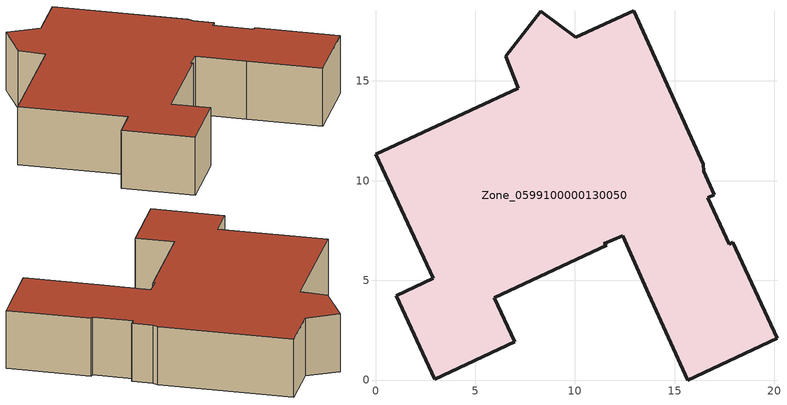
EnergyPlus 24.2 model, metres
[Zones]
Zone_0599100000130050
 floor ground (C_G): 12.4,7.24 11.44,6.83 11.59,6.76 5.95,4.14 6.98,1.93 2.96,0.05 1.04,4.23 2.9,5.1 0,11.33 7.17,14.63 6.54,16.23 8.28,18.5 10.04,17.18 12.94,18.51 16.44,10.83 16.46,10.46 16.99,9.29 16.65,9.14 17.73,6.82 17.9,6.9 20.13,2.09 15.65,0 13.71,4.3 z0
 wall outside (C_F): 2.9,5.1 1.04,4.23 2.96,0.05 6.98,1.93 5.95,4.14 11.59,6.76 11.44,6.83 12.4,7.24 13.71,4.3 15.65,0 20.13,2.09 17.9,6.9 17.73,6.82 16.65,9.14 16.99,9.29 16.46,10.46 16.44,10.83 12.94,18.51 10.04,17.18 8.28,18.5 6.54,16.23 7.17,14.63 0,11.33 2.9,5.1 z0:3.86
 roof outside (C_R): 6.98,1.93 5.95,4.14 11.59,6.76 11.44,6.83 12.4,7.24 13.71,4.3 15.65,0 20.13,2.09 17.9,6.9 17.73,6.82 16.65,9.14 16.99,9.29 16.46,10.46 16.44,10.83 12.94,18.51 10.04,17.18 8.28,18.5 6.54,16.23 7.17,14.63 0,11.33 2.9,5.1 1.04,4.23 2.96,0.05 z3.86
[BUILDING]
Pand.0599100000130050: North Axis=0; Terrain=City; Loads Convergence Tolerance Value=0.04; Temperature Convergence Tolerance Value=0.4; Solar Distribution=FullExterior; Maximum Number of Warmup Days=25; Minimum Number of Warmup Days=1
[Site:Location]
Rotterdam.The.Hague.AP_ZH_NLD Design_Conditions: Latitude=51.96; Longitude=4.45; Time Zone=1; Elevation=-4.5
[SITE:GROUNDTEMPERATURE:BUILDINGSURFACE]
18, 18, 18, 18, 18, 18, 18, 18, 18, 18, 18, 18
[MATERIAL] Thermal Absorptance=0.9; Solar Absorptance=0.7; Visible Absorptance=0.7
Name | Roughness | Thickness | Conductivity | Density | Specific Heat
G.D.1965 | MediumSmooth | 0.15 | 1 | 540 | 1210
F.D.1965 | Rough | 0.3 | 0.857143 | 1920 | 840
R.D.1965 | MediumRough | 0.2 | 0.08 | 1500 | 1000
[CONSTRUCTION]
C_G: G.D.1965
C_F: F.D.1965
C_R: R.D.1965
[ZONE]
Zone_0599100000130050: Type=1; Multiplier=1; Ceiling Height=Autocalculate; Volume=Autocalculate; Floor Area=autocalculate; Part of Total Floor Area=Yes
[ZONEINFILTRATION:DESIGNFLOWRATE]
Infil_Zone_0599100000130050: Zone or ZoneList or Space or SpaceList=Zone_0599100000130050; Schedule=AlwaysOn; Design Flow Rate Calculation Method=Flow/Area; Flow Rate per Floor Area=0.0042; Constant Term Coefficient=1; Temperature Term Coefficient=0; Velocity Term Coefficient=0; Velocity Squared Term Coefficient=0
[HVACTEMPLATE:ZONE:IDEALLOADSAIRSYSTEM]
Zone_0599100000130050: Maximum Heating Supply Air Temperature=50; Minimum Cooling Supply Air Temperature=13; Maximum Heating Supply Air Humidity Ratio=0.0156; Minimum Cooling Supply Air Humidity Ratio=0.0077; Heating Limit=NoLimit; Cooling Limit=NoLimit; Dehumidification Control Type=ConstantSensibleHeatRatio; Cooling Sensible Heat Ratio=0.7; Dehumidification Setpoint=60; Humidification Control Type=None; Humidification Setpoint=30; Outdoor Air Method=None; Outdoor Air Flow Rate per Person=0.00944; Outdoor Air Flow Rate per Zone Floor Area=0; Outdoor Air Flow Rate per Zone=0; Demand Controlled Ventilation Type=None; Outdoor Air Economizer Type=NoEconomizer; Heat Recovery Type=None; Sensible Heat Recovery Effectiveness=0.7; Latent Heat Recovery Effectiveness=0.65
[ZONECONTROL:THERMOSTAT]
ThermostatControl_Zone_0599100000130050: Zone or ZoneList=Zone_0599100000130050; Control Type Schedule=DualSetpointControlType; Control 1=Thermostat_Zone_0599100000130050; Temperature Difference Between Cutout And Setpoint=0
[THERMOSTATSETPOINT:DUALSETPOINT]
Thermostat_Zone_0599100000130050: Heating Setpoint Temperature Schedule=HeatingSetpoint_Zone_0599100000130050; Cooling Setpoint Temperature Schedule=CoolingSetpoint_Zone_0599100000130050
[SCHEDULE:COMPACT]
HeatingSetpoint_Zone_0599100000130050: Through: 12/31, For: AllDays, Until: 24:00, 21
CoolingSetpoint_Zone_0599100000130050: Through: 12/31, For: AllDays, Until: 24:00, 24
DualSetpointControlType: Through: 12/31, For: AllDays, Until: 24:00, 4
AlwaysOn: Through: 12/31, For: AllDays, Until: 24:00, 1
